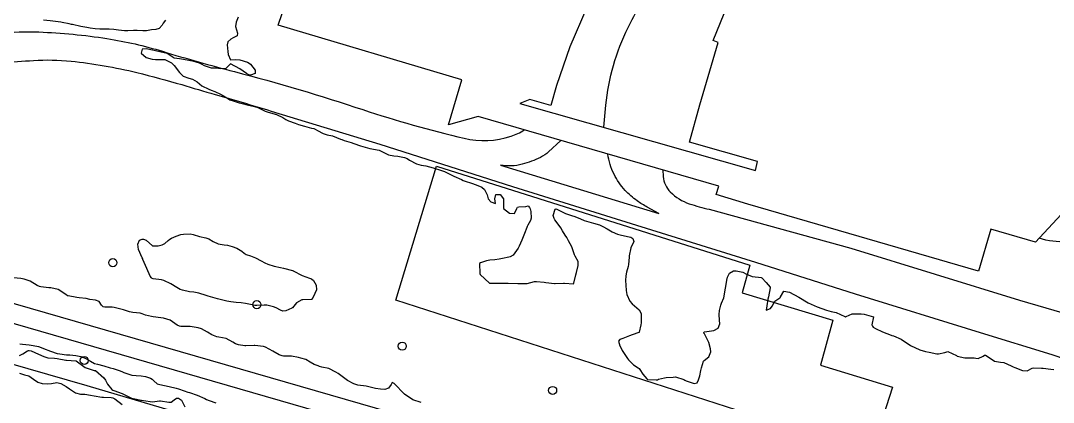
# Model space of a CAD drawing. Header units: metres. Extents: x 286371 to 293043, y 7462578 to 7466404.
# Drawn here: x 287584.4 to 287804.7, y 7465442.6 to 7465524.2 of the extents above; entities that cross this region are included whole.
import ezdxf

# ---------------------------------------------------------------- set-up
doc = ezdxf.new("R2010")
doc.units = ezdxf.units.M
doc.header["$MEASUREMENT"] = 0
for name, color, linetype in [('Curvas de Nivel 1m', 11, 'Continuous'), ('Divisas', 45, 'Continuous'), ('Edificações', 30, 'Continuous'), ('Linha Férrea', 20, 'Continuous'), ('Postes', 20, 'Continuous'), ('Vias primárias', 230, 'Continuous')]:
    doc.layers.add(name, color=color, linetype=linetype)

msp = doc.modelspace()

# ---------------------------------------------------------------- linework, layer by layer
at = {"layer": 'Curvas de Nivel 1m', "flags": 128}
for points, elevation in [([(287615.27, 7465524.26), (287614.78, 7465523.67), (287614.54, 7465523.19), (287613.95, 7465522.48), (287613.24, 7465522.3), (287612.28, 7465522.18), (287611.24, 7465522.03), (287610.45, 7465522.03), (287609.24, 7465522.1), (287608.44, 7465522.07), (287607.23, 7465522.02), (287606.51, 7465522.03), (287605.24, 7465522.14), (287604.28, 7465522.29), (287603.24, 7465522.38), (287602.25, 7465522.36), (287601.24, 7465522.37), (287600.3, 7465522.46), (287599.24, 7465522.6), (287598.5, 7465522.69), (287597.25, 7465522.92), (287595.41, 7465523.32), (287595.25, 7465523.36), (287594.73, 7465523.49), (287593.26, 7465523.8), (287592.92, 7465523.86), (287591.26, 7465524.09), (287590.66, 7465524.16), (287589.26, 7465524.25)], 697), ([(287630.8, 7465524.94), (287630.37, 7465523.84), (287630.2, 7465522.95), (287630.66, 7465521.51), (287630.6, 7465520.94), (287629.69, 7465520.47), (287629.2, 7465520.24), (287628.55, 7465519.62), (287628.45, 7465518.98), (287628.56, 7465517.58), (287628.65, 7465516.97), (287629.14, 7465515.81), (287630.19, 7465515.9), (287631.14, 7465515.79), (287632.75, 7465515.29), (287633.13, 7465515.12), (287633.41, 7465514.9), (287634.38, 7465513.61), (287634.38, 7465512.89), (287633.44, 7465512.54), (287633.09, 7465512.58), (287632.54, 7465512.91), (287631.11, 7465513.88), (287629.12, 7465514.96), (287628.12, 7465513.97), (287627.11, 7465513.9), (287626.11, 7465514), (287625.11, 7465514.05), (287623.63, 7465514.54), (287623.12, 7465514.8), (287622.55, 7465515.06), (287621.13, 7465515.52), (287620.61, 7465515.62), (287619.14, 7465515.85), (287618.26, 7465516.01), (287617.15, 7465516.16), (287615.64, 7465517.17), (287615.17, 7465517.3), (287615.01, 7465517.33), (287613.17, 7465517.73), (287612.5, 7465517.89), (287611.18, 7465518.14), (287610.33, 7465518.09), (287610.08, 7465517.25), (287611.15, 7465516.3), (287612.42, 7465515.94), (287613.14, 7465515.87), (287614.48, 7465515.85), (287615.14, 7465515.84), (287616.57, 7465515.15), (287617.12, 7465514.62), (287618.25, 7465513.13), (287619.08, 7465512.31), (287620.27, 7465511.9), (287621.07, 7465511.64), (287622.02, 7465511.07), (287623.05, 7465510.28), (287624.54, 7465509.53), (287625.04, 7465509.32), (287625.82, 7465509.01), (287627.03, 7465508.48), (287628.18, 7465507.81), (287629.01, 7465507.29), (287629.91, 7465506.95), (287631, 7465506.65), (287631.37, 7465506.55), (287632.99, 7465506.11), (287633.96, 7465505.92), (287634.99, 7465505.65), (287636.55, 7465504.85), (287636.97, 7465504.69), (287637.17, 7465504.64), (287638.96, 7465504.14), (287640.3, 7465503.45), (287640.95, 7465503.03), (287641.53, 7465502.78), (287642.94, 7465502.27), (287643.65, 7465502.02), (287644.93, 7465501.62), (287646.42, 7465501.2), (287646.92, 7465501.11), (287647.24, 7465501.01), (287647.73, 7465500.68), (287648.9, 7465500.06), (287649.74, 7465499.8), (287650.89, 7465499.53), (287652.6, 7465498.88), (287652.88, 7465498.76), (287653.4, 7465498.59), (287654.87, 7465498.15), (287655.47, 7465497.95), (287656.86, 7465497.45), (287658.38, 7465496.99), (287658.85, 7465496.88), (287660.84, 7465496.47), (287662.83, 7465495.53), (287663.98, 7465495.27), (287664.83, 7465495.25), (287666.26, 7465494.96), (287666.82, 7465494.71), (287667.36, 7465494.38), (287668.8, 7465493.58), (287669.85, 7465493.29), (287670.8, 7465493.12), (287672.36, 7465492.73), (287672.79, 7465492.59), (287673.72, 7465492.28), (287674.78, 7465491.92), (287675.38, 7465491.65), (287676.76, 7465490.95), (287678.4, 7465490.21), (287678.75, 7465490.04), (287679, 7465489.95), (287680.74, 7465489.41), (287681.94, 7465488.96), (287682.73, 7465488.6), (287683.36, 7465488.13), (287683.87, 7465486.96), (287684.14, 7465486.12), (287684.67, 7465485.46), (287685.67, 7465485.1), (287685.54, 7465486.1), (287685.74, 7465487.06), (287686.7, 7465487.01), (287687.4, 7465486.07), (287687.39, 7465485.36), (287687.38, 7465484.07), (287688.64, 7465483.01), (287689.7, 7465482.98), (287690.25, 7465484.03), (287690.35, 7465484.33), (287690.66, 7465484.4), (287692.18, 7465484.48), (287692.66, 7465484.58), (287692.93, 7465484.26), (287693.1, 7465483.99), (287693.25, 7465483.38), (287693.29, 7465481.98), (287693.15, 7465481.45), (287692.6, 7465480.47), (287692.43, 7465480.16), (287692.36, 7465480), (287691.86, 7465478.72), (287691.56, 7465478.01), (287691.27, 7465477.3), (287690.73, 7465476.02), (287690.67, 7465475.88), (287690.53, 7465475.56), (287689.43, 7465474.04), (287688.83, 7465473.71), (287688.5, 7465473.62), (287687.19, 7465473.37), (287686.49, 7465473.21), (287685.52, 7465473.07), (287684.49, 7465473), (287683.75, 7465472.86), (287682.48, 7465472.43), (287682.3, 7465472.32), (287682.25, 7465472.15), (287682.31, 7465470.28), (287682.33, 7465470.15), (287682.44, 7465469.91), (287684.41, 7465468.11), (287686.41, 7465468.08), (287688.41, 7465468.05), (287690.41, 7465468.02), (287692.41, 7465467.99), (287693.97, 7465468.42), (287694.42, 7465468.47), (287696.06, 7465468.3), (287696.42, 7465468.24), (287698.28, 7465468.04), (287698.42, 7465468.04), (287700.21, 7465468.08), (287700.42, 7465468.07), (287702.29, 7465467.97), (287702.42, 7465468.1), (287702.85, 7465469.84), (287702.97, 7465470.35), (287703.32, 7465471.83), (287703.34, 7465472.68), (287702.67, 7465473.83), (287702.51, 7465474.15), (287702.13, 7465475.44), (287701.96, 7465475.84), (287701.25, 7465477.16), (287700.87, 7465477.86), (287700.57, 7465478.36), (287699.99, 7465479.28), (287699.59, 7465479.88), (287698.61, 7465481.27), (287698.34, 7465481.62), (287698.18, 7465481.9), (287698, 7465482.54), (287698.44, 7465483.9), (287698.6, 7465483.95), (287698.65, 7465483.94), (287698.74, 7465483.89), (287700.64, 7465482.99), (287701.92, 7465482.56), (287702.63, 7465482.33), (287703.83, 7465481.82), (287704.62, 7465481.46), (287705.08, 7465481.33), (287706.61, 7465480.93), (287707.85, 7465480.52), (287708.6, 7465480.21), (287709.48, 7465479.73), (287710.58, 7465479.02), (287711.74, 7465478.54), (287712.57, 7465478.35), (287714.23, 7465478), (287714.57, 7465477.89), (287715.01, 7465477.65), (287715.19, 7465477.01), (287714.53, 7465475.65), (287714.22, 7465473.94), (287714.18, 7465473.66), (287714.03, 7465472.1), (287713.95, 7465471.66), (287713.66, 7465470.45), (287713.51, 7465469.67), (287713.42, 7465468.67), (287713.45, 7465467.67), (287713.54, 7465466.51), (287713.72, 7465465.66), (287714.35, 7465464.23), (287714.87, 7465463.65), (287716.33, 7465462.37), (287716.75, 7465461.62), (287716.79, 7465461.13), (287716.76, 7465459.62), (287716.71, 7465459.19), (287716.34, 7465457.62), (287716.3, 7465457.58), (287716.25, 7465457.56), (287714.84, 7465457.05), (287714.24, 7465456.81), (287712.82, 7465456.27), (287712.23, 7465456.08), (287711.95, 7465455.7), (287712.21, 7465454.69), (287712.53, 7465454.02), (287712.71, 7465453.69), (287713.87, 7465451.97), (287714.07, 7465451.67), (287714.16, 7465451.54), (287715.14, 7465450.63), (287716.14, 7465449.99), (287716.33, 7465449.83), (287716.47, 7465449.63), (287717.11, 7465448.61), (287717.94, 7465447.61), (287718.1, 7465447.52), (287719.97, 7465447.43), (287720.1, 7465447.43), (287720.21, 7465447.45), (287720.47, 7465447.56), (287721.76, 7465447.89), (287722.11, 7465447.9), (287723.6, 7465448.02), (287724.11, 7465448.07), (287725.85, 7465447.48), (287726.1, 7465447.34), (287726.34, 7465447.23), (287728.09, 7465446.64), (287728.71, 7465446.82), (287729.02, 7465447.43), (287729.28, 7465448.27), (287729.48, 7465449.42), (287729.6, 7465449.96), (287730.06, 7465451.42), (287730.1, 7465451.48), (287730.17, 7465451.56), (287731.21, 7465452.37), (287731.6, 7465453.39), (287731.58, 7465454.02), (287731.21, 7465455.4), (287730.25, 7465457.25), (287730.15, 7465457.42), (287730.11, 7465457.56), (287730.26, 7465457.67), (287731.75, 7465457.91), (287732.26, 7465457.99), (287733.21, 7465458.44), (287733.51, 7465459.37), (287733.49, 7465460.17), (287733.4, 7465461.37), (287733.43, 7465462.27), (287733.74, 7465463.36), (287733.92, 7465463.79), (287734.37, 7465464.96), (287734.44, 7465465.28), (287734.46, 7465465.35), (287734.74, 7465467), (287734.8, 7465467.35), (287735.05, 7465468.72), (287735.15, 7465469.34), (287735.58, 7465470.21), (287736.45, 7465470.69), (287737.03, 7465470.74), (287738.45, 7465470.43), (287739.21, 7465470.04), (287740.44, 7465469.52), (287742.39, 7465469.27), (287742.43, 7465469.26), (287742.5, 7465469.22), (287743.39, 7465468.24), (287744.24, 7465467.2), (287744.28, 7465467.08), (287743.89, 7465465.2), (287743.8, 7465464.64), (287743.54, 7465463.21), (287743.43, 7465462.31), (287744.34, 7465462.66), (287744.73, 7465463.19), (287745.29, 7465464.25), (287746.37, 7465464.98), (287746.47, 7465465.07), (287746.5, 7465465.16), (287747.16, 7465466.39), (287748.39, 7465466.19), (287750.37, 7465465.1), (287752.36, 7465463.89), (287754.33, 7465463.04), (287756.32, 7465462.29), (287757.29, 7465462.03), (287758.32, 7465461.79), (287760.18, 7465460.96), (287760.3, 7465460.91), (287760.35, 7465460.91), (287760.49, 7465460.95), (287761.74, 7465461.51), (287762.31, 7465461.52), (287763.69, 7465461.53), (287764.31, 7465461.46), (287766.3, 7465460.86), (287765.95, 7465459.2), (287766.07, 7465458.87), (287766.27, 7465458.67), (287766.74, 7465458.39), (287768.26, 7465457.7), (287770.08, 7465456.97), (287770.25, 7465456.9), (287770.59, 7465456.8), (287772.23, 7465456.13), (287774.21, 7465454.74), (287776.2, 7465453.82), (287777.43, 7465453.46), (287778.19, 7465453.35), (287779.86, 7465452.99), (287780.19, 7465452.96), (287781.55, 7465453.28), (287782.2, 7465453.46), (287784.01, 7465452.6), (287784.18, 7465452.52), (287785.77, 7465452.15), (287786.18, 7465452.12), (287787.79, 7465452.14), (287788.18, 7465452.08), (287788.68, 7465452.01), (287789.73, 7465452.5), (287789.99, 7465452.69), (287790.19, 7465452.71), (287790.56, 7465452.49), (287792.16, 7465451.43), (287793.39, 7465451.21), (287794.15, 7465451.16), (287795.69, 7465450.41), (287796.14, 7465450.21), (287796.46, 7465450.08), (287798.13, 7465449.46), (287799.1, 7465449.39), (287800.14, 7465449.89), (287800.49, 7465449.99), (287802.14, 7465449.94), (287802.54, 7465449.9), (287804.14, 7465449.73), (287804.76, 7465449.65)], 696), ([(287669.8, 7465442.56), (287668.04, 7465443.19), (287666.26, 7465444.39), (287666.06, 7465444.58), (287664.31, 7465446.42), (287664.09, 7465446.65), (287663.66, 7465446.86), (287663.39, 7465446.43), (287662.83, 7465445.68), (287662.07, 7465445.39), (287661.12, 7465445.41), (287660.07, 7465445.56), (287658.66, 7465445.93), (287658.08, 7465446.06), (287656.34, 7465446.28), (287656.08, 7465446.34), (287655.49, 7465446.55), (287654.09, 7465447.26), (287652.38, 7465448.6), (287652.12, 7465448.79), (287651.65, 7465449.08), (287650.13, 7465449.83), (287648.66, 7465450.14), (287648.14, 7465450.3), (287647.87, 7465450.4), (287646.99, 7465450.68), (287646.15, 7465451.2), (287645.2, 7465451.76), (287644.16, 7465452.04), (287643.65, 7465452.22), (287642.17, 7465452.5), (287640.46, 7465452.5), (287640.17, 7465452.55), (287639.55, 7465452.8), (287638.19, 7465453.59), (287636.61, 7465454.44), (287636.2, 7465454.56), (287634.32, 7465454.78), (287634.21, 7465454.78), (287632.45, 7465454.67), (287632.21, 7465454.68), (287630.82, 7465454.94), (287630.22, 7465455.12), (287629.68, 7465455.49), (287628.23, 7465456.28), (287626.69, 7465456.54), (287626.24, 7465456.6), (287625.16, 7465457.02), (287624.25, 7465457.61), (287622.99, 7465458.32), (287622.27, 7465458.56), (287620.56, 7465458.8), (287620.27, 7465458.81), (287618.56, 7465458.83), (287618.27, 7465458.88), (287617.77, 7465459.13), (287616.29, 7465460.16), (287614.89, 7465460.58), (287614.3, 7465460.68), (287612.62, 7465460.89), (287612.3, 7465460.93), (287611.04, 7465461.23), (287610.31, 7465461.51), (287609.88, 7465461.68), (287608.31, 7465461.84), (287607.62, 7465461.98), (287606.32, 7465462.39), (287604.91, 7465462.74), (287604.33, 7465462.87), (287603.92, 7465462.94), (287602.33, 7465462.98), (287602, 7465463.04), (287601.65, 7465463.38), (287601.16, 7465464.2), (287600.35, 7465464.45), (287599.17, 7465464.61), (287598.35, 7465464.78), (287596.86, 7465464.96), (287596.37, 7465465.02), (287594.49, 7465465.37), (287594.37, 7465465.4), (287594.24, 7465465.5), (287592.39, 7465466.74), (287590.85, 7465467.09), (287590.4, 7465467.12), (287588.7, 7465467.27), (287588.4, 7465467.34), (287587.93, 7465467.59), (287586.42, 7465468.52), (287585.12, 7465468.94), (287584.43, 7465469.06), (287582.86, 7465469.24)], 696), ([(287584.21, 7465455.12), (287584.77, 7465455.07), (287586.2, 7465454.89), (287587.04, 7465454.77), (287588.2, 7465454.52), (287589.85, 7465453.9), (287590.19, 7465453.76), (287590.72, 7465453.55), (287592.18, 7465453.08), (287592.73, 7465452.96), (287594.17, 7465452.8), (287594.89, 7465452.76), (287596.17, 7465452.64), (287597.2, 7465452.42), (287598.16, 7465452.09), (287599.26, 7465451.42), (287600.15, 7465450.95), (287600.76, 7465450.78), (287602.14, 7465450.45), (287603.46, 7465450.03), (287604.13, 7465449.83), (287605.63, 7465449.32), (287606.12, 7465449.14), (287606.4, 7465449.03), (287608.11, 7465448.43), (287609.05, 7465448.33), (287610.11, 7465448.32), (287611.04, 7465448.17), (287612.1, 7465447.78), (287612.46, 7465447.58), (287612.77, 7465447.21), (287613.5, 7465446.61), (287614.08, 7465446.4), (287615.04, 7465446.21), (287616.08, 7465446), (287617.55, 7465445.65), (287618.07, 7465445.52), (287619.25, 7465445.11), (287620.05, 7465444.83), (287620.41, 7465444.72), (287622.04, 7465444.13), (287623.64, 7465443.43), (287624.03, 7465443.26), (287624.58, 7465443.03), (287626.02, 7465442.54)], 696), ([(287584.17, 7465452.65), (287584.83, 7465452.98), (287585.81, 7465453.62), (287586.09, 7465453.71), (287586.19, 7465453.71), (287586.63, 7465453.61), (287588.17, 7465452.94), (287589.32, 7465452.41), (287590.16, 7465452.16), (287591.63, 7465452.06), (287592.16, 7465452.01), (287594.02, 7465451.63), (287594.16, 7465451.61), (287596.13, 7465451.49), (287596.15, 7465451.49), (287596.2, 7465451.46), (287598.13, 7465450.07), (287600.08, 7465449.45), (287600.12, 7465449.44), (287600.33, 7465449.4), (287602.1, 7465447.83), (287602.45, 7465447.37), (287602.94, 7465446.5), (287603.82, 7465445.35), (287604.06, 7465445.23), (287604.23, 7465445.17), (287606.05, 7465444.51), (287607.62, 7465443.71), (287608.04, 7465443.51), (287609.07, 7465443.27), (287610.03, 7465443.11), (287610.19, 7465443.09), (287612.03, 7465442.78), (287612.54, 7465442.7), (287614.03, 7465442.96), (287614.25, 7465442.97), (287616.02, 7465442.66), (287616.51, 7465442.66), (287617.11, 7465443.14), (287617.63, 7465443.53), (287618.03, 7465443.49), (287618.73, 7465443.11), (287619.44, 7465441.67)], 697), ([(287584.11, 7465448.85), (287585.21, 7465448.53), (287586.1, 7465448.28), (287587.15, 7465447.6), (287588.08, 7465446.95), (287588.99, 7465446.66), (287590.08, 7465446.57), (287590.99, 7465446.63), (287592.08, 7465446.88), (287592.92, 7465446.68), (287594.07, 7465445.99), (287594.77, 7465445.48), (287596.05, 7465444.62), (287597.14, 7465444.36), (287598.05, 7465444.34), (287599.28, 7465444.18), (287600.04, 7465444.03), (287601.68, 7465443.74), (287602.04, 7465443.71), (287603.71, 7465443.67), (287604.04, 7465443.59), (287604.45, 7465443.34), (287606.02, 7465442.13)], 698)]:
    msp.add_lwpolyline(points, dxfattribs=dict(at, elevation=elevation))
at = {"layer": 'Curvas de Nivel 1m', "elevation": 697, "flags": 128}
msp.add_lwpolyline([(287610.3, 7465477.5), (287610.56, 7465477.52), (287611.16, 7465477.24), (287612.53, 7465476.04), (287613.69, 7465476.04), (287614.54, 7465476.28), (287615.17, 7465476.55), (287615.82, 7465477.17), (287616.22, 7465477.49), (287616.55, 7465477.68), (287617.55, 7465478.15), (287618.56, 7465478.48), (287619.11, 7465478.58), (287620.57, 7465478.6), (287621.19, 7465478.46), (287622.56, 7465478.03), (287623.86, 7465477.74), (287624.55, 7465477.54), (287625.44, 7465477.02), (287626.54, 7465476.46), (287627.82, 7465476.27), (287628.53, 7465476.19), (287629.52, 7465475.94), (287630.52, 7465475.59), (287631.58, 7465474.92), (287632.05, 7465474.46), (287632.5, 7465474.24), (287633.44, 7465473.95), (287634.49, 7465473.5), (287635.7, 7465472.86), (287636.48, 7465472.45), (287637.13, 7465472.18), (287638.47, 7465471.75), (287639.82, 7465471.44), (287640.46, 7465471.3), (287642.4, 7465470.81), (287642.45, 7465470.8), (287642.54, 7465470.75), (287644.44, 7465469.72), (287645.97, 7465469.16), (287646.43, 7465468.99), (287646.85, 7465468.69), (287647.44, 7465467.65), (287647.47, 7465466.68), (287647.17, 7465465.9), (287646.57, 7465464.69), (287646.43, 7465464.62), (287646.36, 7465464.62), (287644.55, 7465464.53), (287644.36, 7465464.5), (287643.23, 7465463.87), (287642.34, 7465462.84), (287642.29, 7465462.8), (287642.22, 7465462.76), (287640.93, 7465462.17), (287640.32, 7465462.12), (287639.82, 7465462.29), (287638.9, 7465462.81), (287638.34, 7465463.06), (287636.87, 7465463.38), (287636.34, 7465463.39), (287634.77, 7465463.3), (287634.34, 7465463.33), (287633.8, 7465463.43), (287632.35, 7465463.74), (287631.39, 7465463.89), (287630.35, 7465463.99), (287629.25, 7465464.07), (287628.35, 7465464.22), (287626.68, 7465464.68), (287626.36, 7465464.77), (287625.37, 7465465.02), (287624.37, 7465465.32), (287623.95, 7465465.46), (287622.38, 7465465.96), (287621.33, 7465466.13), (287620.38, 7465466.26), (287618.94, 7465466.57), (287618.39, 7465466.75), (287617.69, 7465467.13), (287616.41, 7465467.97), (287614.94, 7465468.66), (287614.42, 7465468.79), (287612.63, 7465469), (287612.42, 7465469.07), (287612.27, 7465469.22), (287612.04, 7465469.61), (287611.28, 7465471.23), (287610.48, 7465473.12), (287610.42, 7465473.25), (287610.27, 7465473.47), (287609.55, 7465475.26), (287609.4, 7465476.4), (287609.76, 7465477.26)], close=True, dxfattribs=at)
at = {"layer": 'Divisas'}
msp.add_lwpolyline([(287462.5, 7465480.64), (287465.31, 7465485.56), (287469.43, 7465482.7), (287473.05, 7465486.56), (287483.25, 7465484.35), (287481.19, 7465481.24), (287505.01, 7465474.11), (287533.31, 7465465.51), (287568.56, 7465454.85), (287598.52, 7465446.25), (287616.52, 7465440.87), (287644.87, 7465432.68), (287675.48, 7465423.93), (287700.53, 7465416.63), (287720.39, 7465411.76), (287772.2, 7465395.22), (287791.17, 7465388.07), (287809.37, 7465379.94)], dxfattribs=at)
at = {"layer": 'Edificações'}
for points in [[(287815.58, 7465492.76), (287800.85, 7465476.82), (287791.36, 7465479.61), (287788.75, 7465470.65), (287739.51, 7465485), (287732.77, 7465487.05), (287733.31, 7465488.81), (287681.98, 7465503.69), (287675.62, 7465501.93), (287678.5, 7465511.5), (287639.33, 7465523.2), (287644.28, 7465537.82)], [(287705.17, 7465527.01), (287701.57, 7465518.55), (287698.71, 7465510.32), (287697.5, 7465506.03), (287693.04, 7465507.36), (287690.9, 7465506.49), (287741.15, 7465492.17), (287741.58, 7465494.08), (287727.07, 7465498.24), (287729.3, 7465506.18), (287733.21, 7465519.51), (287732.11, 7465519.96), (287735.99, 7465529.59)]]:
    msp.add_lwpolyline(points, dxfattribs=at)
msp.add_lwpolyline([(287664.44, 7465464.47), (287673.1, 7465493.1), (287739.93, 7465471.96), (287738.28, 7465466.01), (287757.63, 7465460.17), (287754.98, 7465450.57), (287770.37, 7465445.84), (287765.8, 7465431.66)], close=True, dxfattribs=at)
at = {"layer": 'Linha Férrea'}
for points in [[(286381.9, 7466191.54, -0.034817), (286483.63, 7466136.23), (286637.59, 7466036.03), (286881.46, 7465875.71), (287117.31, 7465719.49, 0.005418), (287238.16, 7465637.94, 0.010292), (287320.61, 7465583.02, 0.018788), (287399.32, 7465533.46, 0.057979), (287521.87, 7465481.39), (287711.72, 7465426.48, -0.002898), (287879.49, 7465377.76), (287927.28, 7465363.25), (287977.96, 7465347.67), (288011.31, 7465337.66), (288037.94, 7465330.83), (288090.19, 7465315.26), (288107.16, 7465310.12)], [(287835.18, 7465381.47, 0.010304), (287693.16, 7465427.51), (287537.99, 7465472.45, -0.040382), (287441.99, 7465506.86, -0.042368), (287320.57, 7465578.57, -0.008489), (287246.96, 7465627.06, -0.004773), (287110.87, 7465718.76), (286883.88, 7465869.13), (286836.14, 7465900.58), (286681.72, 7466001.99, 0.002623), (286488.21, 7466128.28, 0.036116), (286381.9, 7466186.94, 0.036116)]]:
    msp.add_lwpolyline(points, format="xyb", dxfattribs=at)
at = {"layer": 'Postes'}
for centre in [(287604.04, 7465472.46), (287634.78, 7465463.5), (287665.78, 7465454.63), (287597.95, 7465451.57), (287697.86, 7465445.17)]:
    msp.add_circle(centre, 0.866, dxfattribs=at)
at = {"layer": 'Vias primárias'}
for points in [[(287708.78, 7465501.39), (287709.22, 7465506.1, -0.091998), (287713.96, 7465522.68, -0.01793), (287719.02, 7465532, -0.038635), (287729.27, 7465546.63, -0.049424), (287742.28, 7465559.6, -0.022767), (287753.06, 7465567.63, -0.060044), (287772.75, 7465577.73, -0.005321), (287783.21, 7465581.47, 0.119758), (287788.2, 7465584.68, 0.085501), (287791.25, 7465589.23, 0.051659), (287793.31, 7465595.53, -0.01817), (287796.07, 7465606.32, 0.070166), (287797.22, 7465614.15, 0.026093), (287796.92, 7465620.48, -1.103648)], [(287506.47, 7465533.9), (287527.68, 7465526.54), (287536.63, 7465524.04, 0.004849), (287547.27, 7465521.17, 0.066242), (287559.67, 7465519.67, 0.019412), (287566.42, 7465520.01, 0.007588), (287579.9, 7465521.42, -0.039415), (287588.26, 7465521.76, -0.029293), (287602.8, 7465520.35, -0.035238), (287614.66, 7465517.62, 0.010245), (287629.98, 7465513.29, -0.016403), (287657.4, 7465505.16, 0.022186), (287678.99, 7465499.04, 0.13868), (287689, 7465499.48, 0.06429), (287691.83, 7465500.83, 3.37616)], [(287499.54, 7465529.27), (287509.26, 7465525.28), (287525.96, 7465520.11), (287549.36, 7465514.42, 0.033389), (287555.5, 7465513.35, 0.052574), (287564.07, 7465513.35, -0.005225), (287570.27, 7465513.94, 0.026292), (287576.02, 7465514.73, -0.03371), (287580.31, 7465515.26, 0.002843), (287587.12, 7465515.67, -0.04231), (287595.13, 7465515.52, -0.034162), (287609.19, 7465513.08, -0.012405), (287618.74, 7465510.5, 0.002373), (287625.88, 7465508.41, -0.004803), (287637.79, 7465504.86), (287660.98, 7465497.79), (287689.31, 7465488.73), (287715.79, 7465480.48), (287741.15, 7465472.56), (287762.38, 7465465.81), (287789.08, 7465457.56), (287804.34, 7465452.84), (287813.35, 7465449.75, -0.039438)], [(287699.6, 7465498.58), (287697.01, 7465496.14, -0.079175), (287695.25, 7465494.94, -0.040773), (287691.37, 7465493.48, -0.122719), (287686.74, 7465493.33), (287720.49, 7465482.98), (287718.07, 7465484.31, -0.028647), (287715.89, 7465485.68, -0.051075), (287713.35, 7465487.91, -0.071883), (287710.96, 7465491.37, -0.084624), (287709.66, 7465495.66, -1.132456)], [(287721.36, 7465492.27), (287721.46, 7465490.87, 0.178779), (287722.97, 7465487.57, 0.117904), (287727.02, 7465485.06, 0.023385), (287731.28, 7465483.87), (287761.48, 7465475.56), (287797.49, 7465464.48), (287808.69, 7465461.2, -0.01416)], [(287807.52, 7465477.03, -0.115393), (287801.68, 7465477.71, 4.931948)]]:
    msp.add_lwpolyline(points, format="xyb", dxfattribs=at)

doc.saveas('drawing.dxf')
